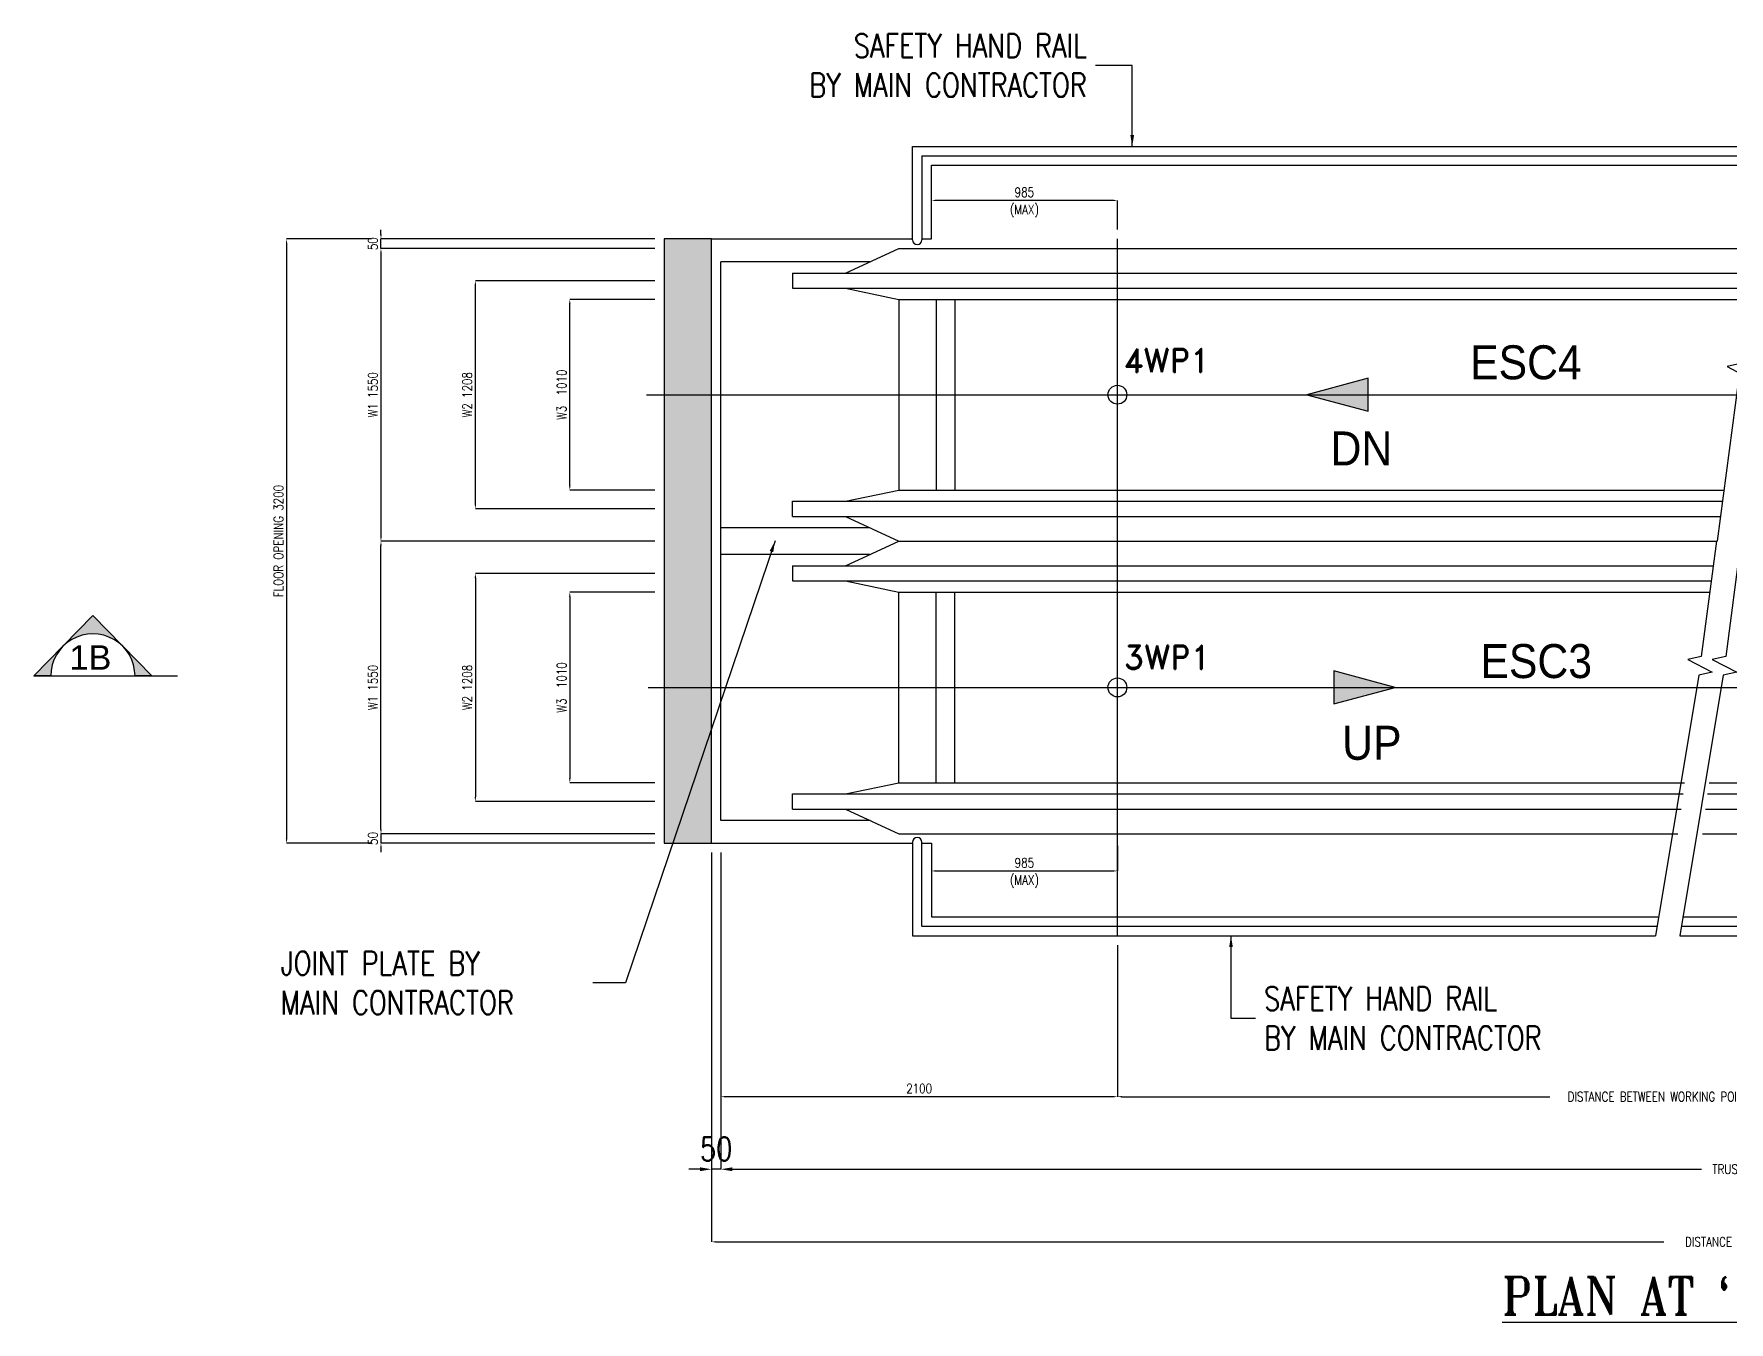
# Model space of a CAD drawing. Header units: millimetres. Extents: x -106996 to 276536, y -21995 to 37993.
# Drawn here: x 195981 to 204959, y -7744 to -922 of the extents above; entities that cross this region are included whole.
import ezdxf
from ezdxf.enums import TextEntityAlignment as Align

# ---------------------------------------------------------------- set-up
doc = ezdxf.new("R2010")
doc.units = ezdxf.units.MM
doc.header["$LTSCALE"] = 100
doc.linetypes.add('CENTER', pattern=[50.8, 31.75, -6.35, 6.35, -6.35])
doc.layers.get('0').update_dxf_attribs({"color": 3})
for name, color, linetype in [('DIM', 2, 'Continuous'), ('Esc', 4, 'Continuous'), ('TEXT', 7, 'Continuous')]:
    doc.layers.add(name, color=color, linetype=linetype)
doc.styles.add('ARIAL', font='arial.ttf')
doc.styles.add('F1', font='romant.shx', dxfattribs={"width": 0.85})
doc.styles.add('F2', font='romand.shx')
doc.styles.add('F3', font='romans.shx', dxfattribs={"width": 0.8})
doc.dimstyles.new('NOR', dxfattribs={"dimscale": 20, "dimtxt": 2.5, "dimasz": 1.2, "dimexe": 0, "dimexo": 2.5, "dimgap": 0.9, "dimtad": 1, "dimzin": 12, "dimdsep": 46, "dimtxsty": 'F3', "dimsah": 1, "dimcen": 0.09, "dimclrd": 2, "dimclre": 2, "dimclrt": 7, "dimadec": 0, "dimazin": 0, "dimtfac": 1, "dimtix": 1, "dimtmove": 2, "dimatfit": 3, "dimfxl": 0, "dimtolj": 1, "dimtzin": 12, "dimarcsym": 0})

# ---------------------------------------------------------------- blocks, each defined once
blk = doc.blocks.new('*D289')
at = {"color": 2, "lineweight": -2, "transparency": 16777216}
for p, q in [((199269.4, -3877.8), (198819, -3877.8)), ((198819, -3901.8), (198819, -4863.8)), ((199269.4, -4887.8), (198819, -4887.8))]:
    blk.add_line(p, q, dxfattribs=at)
at = {"color": 2, "transparency": 16777216}
for points in [[(198815, -3901.8), (198823, -3901.8), (198819, -3877.8)], [(198815, -4863.8), (198823, -4863.8), (198819, -4887.8)]]:
    blk.add_solid(points, dxfattribs=at)
at = {"layer": 'DEFPOINTS', "color": 0, "transparency": 16777216}
for p in [(199319.4, -3877.8, 0), (198819, -4887.8), (199319.4, -4887.8, 0)]:
    blk.add_point(p, dxfattribs=at)
at = {"color": 7, "transparency": 16777216, "insert": (198776, -4382.8), "char_height": 50, "attachment_point": 5, "rotation": 90, "style": 'F3'}
blk.add_mtext('\\A1;W3  1010', dxfattribs=at)
blk = doc.blocks.new('*D290')
at = {"color": 2, "lineweight": -2, "transparency": 16777216}
for p, q in [((199269.4, -3778.8), (198319, -3778.8)), ((198319, -3802.8), (198319, -4962.8)), ((199269.4, -4986.8), (198319, -4986.8))]:
    blk.add_line(p, q, dxfattribs=at)
at = {"color": 2, "transparency": 16777216}
for points in [[(198315, -3802.8), (198323, -3802.8), (198319, -3778.8)], [(198315, -4962.8), (198323, -4962.8), (198319, -4986.8)]]:
    blk.add_solid(points, dxfattribs=at)
at = {"layer": 'DEFPOINTS', "color": 0, "transparency": 16777216}
for p in [(199319.4, -3778.8, 0), (198319, -4986.8), (199319.4, -4986.8, 0)]:
    blk.add_point(p, dxfattribs=at)
at = {"color": 7, "transparency": 16777216, "insert": (198276, -4382.8), "char_height": 50, "attachment_point": 5, "rotation": 90, "style": 'F3'}
blk.add_mtext('\\A1;W2 1208', dxfattribs=at)
blk = doc.blocks.new('*D291')
at = {"color": 2, "lineweight": -2, "transparency": 16777216}
for p, q in [((197819, -1983.8), (197819, -1959.8)), ((199269.4, -2007.8), (197819, -2007.8)), ((197819, -2057.8), (197819, -2007.8)), ((199269.4, -2057.8), (197819, -2057.8)), ((197819, -2081.8), (197819, -2105.8))]:
    blk.add_line(p, q, dxfattribs=at)
at = {"color": 2, "transparency": 16777216}
for points in [[(197815, -1983.8), (197823, -1983.8), (197819, -2007.8)], [(197815, -2081.8), (197823, -2081.8), (197819, -2057.8)]]:
    blk.add_solid(points, dxfattribs=at)
at = {"layer": 'DEFPOINTS', "color": 0, "transparency": 16777216}
for p in [(197819, -2007.8), (199319.4, -2007.8, 0), (199319.4, -2057.8, 0)]:
    blk.add_point(p, dxfattribs=at)
at = {"color": 7, "transparency": 16777216, "insert": (197776, -2032.8), "char_height": 50, "attachment_point": 5, "rotation": 90, "style": 'F3'}
blk.add_mtext('\\A1;50', dxfattribs=at)
blk = doc.blocks.new('*D292')
at = {"color": 2, "lineweight": -2, "transparency": 16777216}
for p, q in [((199269.4, -2327.8), (198819, -2327.8)), ((198819, -3313.8), (198819, -2351.8)), ((199269.4, -3337.8), (198819, -3337.8))]:
    blk.add_line(p, q, dxfattribs=at)
at = {"color": 2, "transparency": 16777216}
for points in [[(198815, -2351.8), (198823, -2351.8), (198819, -2327.8)], [(198815, -3313.8), (198823, -3313.8), (198819, -3337.8)]]:
    blk.add_solid(points, dxfattribs=at)
at = {"layer": 'DEFPOINTS', "color": 0, "transparency": 16777216}
for p in [(198819, -2327.8), (199319.4, -2327.8, 0), (199319.4, -3337.8, 0)]:
    blk.add_point(p, dxfattribs=at)
at = {"color": 7, "transparency": 16777216, "insert": (198776, -2832.8), "char_height": 50, "attachment_point": 5, "rotation": 90, "style": 'F3'}
blk.add_mtext('\\A1;W3  1010', dxfattribs=at)
blk = doc.blocks.new('*D293')
at = {"color": 2, "lineweight": -2, "transparency": 16777216}
for p, q in [((199269.4, -2228.8), (198319, -2228.8)), ((198319, -3412.8), (198319, -2252.8)), ((199269.4, -3436.8), (198319, -3436.8))]:
    blk.add_line(p, q, dxfattribs=at)
at = {"color": 2, "transparency": 16777216}
for points in [[(198315, -2252.8), (198323, -2252.8), (198319, -2228.8)], [(198315, -3412.8), (198323, -3412.8), (198319, -3436.8)]]:
    blk.add_solid(points, dxfattribs=at)
at = {"layer": 'DEFPOINTS', "color": 0, "transparency": 16777216}
for p in [(198319, -2228.8), (199319.4, -2228.8, 0), (199319.4, -3436.8, 0)]:
    blk.add_point(p, dxfattribs=at)
at = {"color": 7, "transparency": 16777216, "insert": (198276, -2832.8), "char_height": 50, "attachment_point": 5, "rotation": 90, "style": 'F3'}
blk.add_mtext('\\A1;W2 1208', dxfattribs=at)
blk = doc.blocks.new('*D294')
at = {"color": 2, "lineweight": -2, "transparency": 16777216}
for p, q in [((197769, -2007.8), (197319, -2007.8)), ((197319, -2031.8), (197319, -5183.8)), ((197769, -5207.8), (197319, -5207.8))]:
    blk.add_line(p, q, dxfattribs=at)
at = {"color": 2, "transparency": 16777216}
for points in [[(197315, -2031.8), (197323, -2031.8), (197319, -2007.8)], [(197315, -5183.8), (197323, -5183.8), (197319, -5207.8)]]:
    blk.add_solid(points, dxfattribs=at)
at = {"layer": 'DEFPOINTS', "color": 0, "transparency": 16777216}
for p in [(197819, -2007.8), (197319, -5207.8), (197819, -5207.8)]:
    blk.add_point(p, dxfattribs=at)
at = {"color": 7, "transparency": 16777216, "insert": (197276, -3607.8), "char_height": 50, "attachment_point": 5, "rotation": 90, "style": 'F3'}
blk.add_mtext('\\A1;FLOOR OPENING 3200', dxfattribs=at)
blk = doc.blocks.new('*D295')
at = {"color": 2, "lineweight": -2, "transparency": 16777216}
for p, q in [((199269.4, -3607.8), (197819, -3607.8)), ((197819, -5133.8), (197819, -3631.8)), ((199269.4, -5157.8), (197819, -5157.8))]:
    blk.add_line(p, q, dxfattribs=at)
at = {"color": 2, "transparency": 16777216}
for points in [[(197815, -3631.8), (197823, -3631.8), (197819, -3607.8)], [(197815, -5133.8), (197823, -5133.8), (197819, -5157.8)]]:
    blk.add_solid(points, dxfattribs=at)
at = {"layer": 'DEFPOINTS', "color": 0, "transparency": 16777216}
for p in [(197819, -3607.8), (199319.4, -3607.8, 0), (199319.4, -5157.8, 0)]:
    blk.add_point(p, dxfattribs=at)
at = {"color": 7, "transparency": 16777216, "insert": (197776, -4382.8), "char_height": 50, "attachment_point": 5, "rotation": 90, "style": 'F3'}
blk.add_mtext('\\A1;W1 1550', dxfattribs=at)
blk = doc.blocks.new('*D296')
at = {"color": 2, "lineweight": -2, "transparency": 16777216}
for p, q in [((199269.4, -2057.8), (197819, -2057.8)), ((197819, -2081.8), (197819, -3583.8)), ((199269.4, -3607.8), (197819, -3607.8))]:
    blk.add_line(p, q, dxfattribs=at)
at = {"color": 2, "transparency": 16777216}
for points in [[(197815, -2081.8), (197823, -2081.8), (197819, -2057.8)], [(197815, -3583.8), (197823, -3583.8), (197819, -3607.8)]]:
    blk.add_solid(points, dxfattribs=at)
at = {"layer": 'DEFPOINTS', "color": 0, "transparency": 16777216}
for p in [(199319.4, -2057.8, 0), (197819, -3607.8), (199319.4, -3607.8, 0)]:
    blk.add_point(p, dxfattribs=at)
at = {"color": 7, "transparency": 16777216, "insert": (197776, -2832.8), "char_height": 50, "attachment_point": 5, "rotation": 90, "style": 'F3'}
blk.add_mtext('\\A1;W1 1550', dxfattribs=at)
blk = doc.blocks.new('*D369')
at = {"color": 2, "lineweight": -2, "transparency": 16777216}
for p, q in [((197819, -5133.8), (197819, -5109.8)), ((199269.4, -5157.8), (197819, -5157.8)), ((197819, -5157.8), (197819, -5207.8)), ((199269.4, -5207.8), (197819, -5207.8)), ((197819, -5231.8), (197819, -5255.8))]:
    blk.add_line(p, q, dxfattribs=at)
at = {"color": 2, "transparency": 16777216}
for points in [[(197815, -5133.8), (197823, -5133.8), (197819, -5157.8)], [(197815, -5231.8), (197823, -5231.8), (197819, -5207.8)]]:
    blk.add_solid(points, dxfattribs=at)
at = {"layer": 'DEFPOINTS', "color": 0, "transparency": 16777216}
for p in [(199319.4, -5157.8, 0), (197819, -5207.8), (199319.4, -5207.8, 0)]:
    blk.add_point(p, dxfattribs=at)
at = {"color": 7, "transparency": 16777216, "insert": (197776, -5182.8), "char_height": 50, "attachment_point": 5, "rotation": 90, "style": 'F3'}
blk.add_mtext('\\A1;50', dxfattribs=at)
blk = doc.blocks.new('*D371')
at = {"layer": 'DEFPOINTS', "color": 0, "transparency": 16777216}
for p in [(201719, -5697.8, 0), (207681, -5697.8, 0), (201719, -6550)]:
    blk.add_point(p, dxfattribs=at)
at = {"layer": 'DIM', "color": 2, "lineweight": -2, "transparency": 16777216}
for p, q in [((201719, -5747.8), (201719, -6550)), ((207681, -5747.8), (207681, -6550)), ((201743, -6550), (204008.6, -6550)), ((207657, -6550), (205358.9, -6550))]:
    blk.add_line(p, q, dxfattribs=at)
at = {"layer": 'DIM', "color": 2, "transparency": 16777216}
for points in [[(201743, -6546), (201743, -6554), (201719, -6550)], [(207657, -6546), (207657, -6554), (207681, -6550)]]:
    blk.add_solid(points, dxfattribs=at)
at = {"layer": 'DIM', "color": 7, "transparency": 16777216, "insert": (204683.7, -6550), "char_height": 50, "attachment_point": 5, "style": 'F3'}
blk.add_mtext('\\A1;DISTANCE BETWEEN WORKING POINTS 5712', dxfattribs=at)
blk = doc.blocks.new('*D372')
at = {"layer": 'DEFPOINTS', "color": 0, "transparency": 16777216}
for p in [(199619, -6557.8, 0), (210281, -6557.8, 0), (199619, -6934.3)]:
    blk.add_point(p, dxfattribs=at)
at = {"layer": 'DIM', "color": 2, "lineweight": -2, "transparency": 16777216}
for p, q in [((199619, -6607.8), (199619, -6934.3)), ((210281, -6607.8), (210281, -6934.3)), ((199643, -6934.3), (204813, -6934.3)), ((210257, -6934.3), (205523.3, -6934.3))]:
    blk.add_line(p, q, dxfattribs=at)
at = {"layer": 'DIM', "color": 2, "transparency": 16777216}
for points in [[(199643, -6930.3), (199643, -6938.3), (199619, -6934.3)], [(210257, -6930.3), (210257, -6938.3), (210281, -6934.3)]]:
    blk.add_solid(points, dxfattribs=at)
at = {"layer": 'DIM', "color": 7, "transparency": 16777216, "insert": (205168.2, -6934.3), "char_height": 50, "attachment_point": 5, "style": 'F3'}
blk.add_mtext('\\A1;TRUSS LENGTH 10662', dxfattribs=at)
blk = doc.blocks.new('*D373')
at = {"layer": 'DEFPOINTS', "color": 0, "transparency": 16777216}
for p in [(199619, -5207.8, 0), (201719, -5697.8, 0), (199619, -6550)]:
    blk.add_point(p, dxfattribs=at)
at = {"layer": 'DIM', "color": 2, "lineweight": -2, "transparency": 16777216}
for p, q in [((199619, -5257.8), (199619, -6550)), ((201719, -5747.8), (201719, -6550)), ((201695, -6550), (199643, -6550))]:
    blk.add_line(p, q, dxfattribs=at)
at = {"layer": 'DIM', "color": 2, "transparency": 16777216}
for points in [[(199643, -6546), (199643, -6554), (199619, -6550)], [(201695, -6546), (201695, -6554), (201719, -6550)]]:
    blk.add_solid(points, dxfattribs=at)
at = {"layer": 'DIM', "color": 7, "transparency": 16777216, "insert": (200669, -6507), "char_height": 50, "attachment_point": 5, "style": 'F3'}
blk.add_mtext('\\A1;2100', dxfattribs=at)
blk = doc.blocks.new('*D374')
at = {"layer": 'DEFPOINTS', "color": 0, "transparency": 16777216}
for p in [(199569, -5207.8, 0), (210331, -5207.8, 0), (199569, -7318.7)]:
    blk.add_point(p, dxfattribs=at)
at = {"layer": 'DIM', "color": 2, "lineweight": -2, "transparency": 16777216}
for p, q in [((199569, -5257.8), (199569, -7318.7)), ((210331, -5257.8), (210331, -7318.7)), ((199593, -7318.7), (204613.3, -7318.7)), ((210307, -7318.7), (206224.6, -7318.7))]:
    blk.add_line(p, q, dxfattribs=at)
at = {"layer": 'DIM', "color": 2, "transparency": 16777216}
for points in [[(199593, -7314.7), (199593, -7322.7), (199569, -7318.7)], [(210307, -7314.7), (210307, -7322.7), (210331, -7318.7)]]:
    blk.add_solid(points, dxfattribs=at)
at = {"layer": 'DIM', "color": 7, "transparency": 16777216, "insert": (205418.9, -7318.7), "char_height": 50, "attachment_point": 5, "style": 'F3'}
blk.add_mtext('\\A1;DISTANCE BETWEEN TRUSS SUPPORT BEAMS 10762', dxfattribs=at)
blk = doc.blocks.new('*D376')
at = {"layer": 'DEFPOINTS', "color": 0, "transparency": 16777216}
for p in [(199569, -5207.8, 0), (199619, -5207.8, 0), (199569, -6934.3)]:
    blk.add_point(p, dxfattribs=at)
at = {"layer": 'DIM', "color": 2, "lineweight": -2, "transparency": 16777216}
for p, q in [((199569, -5332.8), (199569, -6934.3)), ((199619, -5332.8), (199619, -6934.3)), ((199509, -6934.3), (199449, -6934.3)), ((199619, -6934.3), (199569, -6934.3)), ((199679, -6934.3), (199739, -6934.3))]:
    blk.add_line(p, q, dxfattribs=at)
at = {"layer": 'DIM', "color": 2, "transparency": 16777216}
for points in [[(199509, -6924.3), (199509, -6944.3), (199569, -6934.3)], [(199679, -6924.3), (199679, -6944.3), (199619, -6934.3)]]:
    blk.add_solid(points, dxfattribs=at)
at = {"layer": 'DIM', "color": 7, "transparency": 16777216, "insert": (199594, -6826.8), "char_height": 125, "attachment_point": 5, "style": 'F3'}
blk.add_mtext('\\A1;50', dxfattribs=at)
blk = doc.blocks.new('*D409')
at = {"color": 2, "lineweight": -2, "transparency": 16777216}
for p, q in [((200734, -1957.8), (200734, -1803.8)), ((201695, -1803.8), (200758, -1803.8)), ((201719, -1957.8), (201719, -1803.8))]:
    blk.add_line(p, q, dxfattribs=at)
at = {"color": 2, "transparency": 16777216}
for points in [[(200758, -1799.8), (200758, -1807.8), (200734, -1803.8)], [(201695, -1799.8), (201695, -1807.8), (201719, -1803.8)]]:
    blk.add_solid(points, dxfattribs=at)
at = {"layer": 'DEFPOINTS', "color": 0, "transparency": 16777216}
for p in [(200734, -1803.8), (200734, -2007.8, 0), (201719, -2007.8, 0)]:
    blk.add_point(p, dxfattribs=at)
at = {"color": 7, "transparency": 16777216, "char_height": 50, "attachment_point": 5, "style": 'F3'}
for s, insert in [('\\A1;985', (201226.5, -1760.8)), ('\\A1;(MAX)', (201226.5, -1859.9))]:
    blk.add_mtext(s, dxfattribs=dict(at, insert=insert))
blk = doc.blocks.new('*D377')
at = {"color": 2, "lineweight": -2, "transparency": 16777216}
for p, q in [((200734, -5221.6), (200734, -5354.5)), ((201719, -5221.6), (201719, -5354.5)), ((200758, -5354.5), (201695, -5354.5))]:
    blk.add_line(p, q, dxfattribs=at)
at = {"color": 2, "transparency": 16777216}
for points in [[(200758, -5350.5), (200758, -5358.5), (200734, -5354.5)], [(201695, -5350.5), (201695, -5358.5), (201719, -5354.5)]]:
    blk.add_solid(points, dxfattribs=at)
at = {"layer": 'DEFPOINTS', "color": 0, "transparency": 16777216}
for p in [(200734, -5171.6), (201719, -5171.6, 0), (201719, -5354.5)]:
    blk.add_point(p, dxfattribs=at)
at = {"color": 7, "transparency": 16777216, "char_height": 50, "attachment_point": 5, "style": 'F3'}
for s, insert in [('\\A1;985', (201226.5, -5311.5)), ('\\A1;(MAX)', (201226.5, -5410.6))]:
    blk.add_mtext(s, dxfattribs=dict(at, insert=insert))

msp = doc.modelspace()

# ---------------------------------------------------------------- hatches: boundary and pattern name
h = msp.add_hatch(color=252)
h.dxf.hatch_style = 1
h.paths.add_polyline_path([(199319.0167858, -5207.8448146), (199569.0167858, -5207.8448146), (199569.0167858, -2007.8448146), (199319.3909423, -2007.8448146)])
for points in [[(203046.6973108, -2745.4132537), (202721.4682978, -2832.7682311), (203046.6992175, -2920.1161092)], [(202865.5276047, -4470.1196586), (203190.7566177, -4382.7646812), (202865.525698, -4295.4168032)]]:
    msp.add_hatch(color=252).paths.add_polyline_path(points)
at = {"ltscale": 250}
h = msp.add_hatch(color=252, dxfattribs=at)
edge = h.paths.add_edge_path()
edge.add_line((196069.8250507, -4322.2437081), (195980.9550794, -4322.2407377))
edge.add_line((195980.9550794, -4322.2407377), (196133.3960441, -4166.1986697))
edge.add_arc((196293.1260282, -4322.2424416), 223.3009775, 135.6688168664, 180.0003249775)
edge = h.paths.add_edge_path()
edge.add_arc((196293.1260277, -4322.2424413), 223.3009769, 44.3305578118, 135.6688168381)
edge.add_line((196133.3960441, -4166.1986697), (196293.1277716, -4002.6936098))
edge.add_line((196293.1277716, -4002.6936098), (196452.8577145, -4166.2004131))
edge = h.paths.add_edge_path()
edge.add_line((196605.2969755, -4322.2616061), (196516.4270042, -4322.2586356))
edge.add_arc((196293.1260272, -4322.2424416), 223.3009775, -0.0041551562, 44.3305577834)
edge.add_line((196452.8577145, -4166.2004131), (196605.2969755, -4322.2616061))

# ---------------------------------------------------------------- linework, layer by layer
at = {"color": 4, "linetype": 'Continuous'}
for p, q in [((200634.0166479, -1517.8448146, 0.0087297), (205219.15684, -1517.8448146, 0.0069403)), ((200684.0166479, -1567.8448146, 0.0087423), (205212.5538513, -1567.8448146, 0.0069461)), ((200684.0166479, -5647.8448146, 0.0087423), (204574.9480856, -5647.8448146, 0.0072018)), ((204704.6307422, -5647.8448146, 0.0071498), (208965.9896778, -5647.8448146, 0.0055503)), ((200634.0166479, -5697.8448146, 0.0087297), (204568.3450969, -5697.8448146, 0.0071971)), ((204698.0277535, -5697.8448146, 0.0071459), (209015.9896778, -5697.8448146, 0.0055498))]:
    msp.add_line(p, q, dxfattribs=at)
at = {"color": 6, "ltscale": 50}
for p, q in [((200734.0166479, -1617.8448146, 0.0087401), (205205.9508625, -1617.8448146, 0.0069458)), ((200734.0166479, -2007.8448146, 0.0051932), (200734.0166479, -1617.8448146, 0.0098888)), ((199569.0167858, -2007.8448146, 0.0051852), (200634.0166479, -2007.8448146, 0.0051917)), ((200684.0166479, -2007.8448146, 0.0051919), (200734.0166479, -2007.8448146, 0.0051922)), ((199569.0167858, -5207.8448146, 0.0051852), (200634.0166479, -5207.8448146, 0.0051917)), ((200684.0166479, -5207.8448146, 0.0051919), (200734.0166479, -5207.8448146, 0.0051922)), ((200734.0166479, -5207.8448146, 0.0051932), (200734.0166479, -5597.8448146, 0.0098888)), ((200734.0166479, -5597.8448146, 0.0087401), (204581.5510744, -5597.8448146, 0.0071992)), ((204711.233731, -5597.8448146, 0.0071466), (208915.9896778, -5597.8448146, 0.0055512))]:
    msp.add_line(p, q, dxfattribs=at)
at = {"color": 1, "linetype": 'CENTER', "ltscale": 222}
for p, q in [((201719.0167959, -5697.8448146, 0.0078775), (201719.0167389, -2007.8448146, 0.014852)), ((199224.4424014, -2832.8448146, 0.0065136), (210712.6322439, -2832.8448146, 0.0058414)), ((199233.9919035, -4382.8448146, 0.0071244), (210746.5177342, -4382.8448146, 0.0052162))]:
    msp.add_line(p, q, dxfattribs=at)
at = {"color": 1, "linetype": 'Continuous'}
for points, elevation in [([(205219.15684, -1517.8448146), (205019.6897445, -2668.2751881), (204948.3209529, -2684.0672965), (205077.9662287, -2751.6223326), (205006.5974371, -2767.4144411), (204895.6103909, -3607.8448146)], 0.001778), ([(204891.891546, -3607.8448146), (204811.2782481, -4218.2751881), (204739.9094565, -4234.0672965), (204869.5547323, -4301.6223326), (204798.1859406, -4317.4144411), (204568.3450969, -5697.8448146)], 0.0031016), ([(205021.5742025, -3607.8448146), (204940.9609047, -4218.2751881), (204869.5921131, -4234.0672965), (204999.2373888, -4301.6223326), (204927.8685972, -4317.4144411), (204698.0277535, -5697.8448146)], 0.0031016)]:
    msp.add_lwpolyline(points, dxfattribs=dict(at, elevation=elevation))
at = {"color": 4, "ltscale": 250}
for points, elevation in [([(203046.6973108, -2745.4132537), (202721.4682978, -2832.7682311), (203046.6992175, -2920.1161092)], 0.006032), ([(202865.5276047, -4470.1196586), (203190.7566177, -4382.7646812), (202865.525698, -4295.4168032)], 0.0010395)]:
    msp.add_lwpolyline(points, close=True, dxfattribs=dict(at, elevation=elevation))
at = {"color": 4, "ltscale": 250, "elevation": -0.0053592}
msp.add_lwpolyline([(196069.8250507, -4322.2437081), (195980.9550794, -4322.2407377), (196293.1277716, -4002.6936098), (196605.2969755, -4322.2616061), (196516.4270042, -4322.2586356, 1.0000390982)], format="xyb", close=True, dxfattribs=at)
at = {"color": 4, "ltscale": 250, "elevation": -0.007776}
for points in [[(195980.9550791, -4322.2881411), (196741.4315037, -4322.2685895)], [(195980.9550794, -4322.2407377), (196741.4315037, -4322.2685895)]]:
    msp.add_lwpolyline(points, dxfattribs=at)
at = {"linetype": 'Continuous'}
msp.add_circle((201719.0317334, -2832.8424982, 0.0094937), 50, dxfattribs=at)
msp.add_circle((201719.0317334, -4382.7369817, 0.0094937), 50)
at = {"layer": 'Esc', "color": 4, "ltscale": 222}
for p, q in [((200634.0166479, -2012.6849928, 0.0051932), (200634.0166479, -1517.8448146, 0.0098866)), ((200684.0166479, -1567.8448146, 0.0098888), (200684.0166479, -2012.6849928, 0.0051932)), ((200279.0167858, -2189.0283595, 0.0061488), (200561.9889419, -2057.8448146, 0.0061488)), ((200561.9889419, -2057.8448146, 0.0061488), (205100.3030424, -2057.8448146, 0.0025292)), ((200408.8369357, -2128.8448146, 0.0061488), (199619.0167858, -2128.8448146, 0.0071257)), ((199619.0167858, -5086.8448146, 0.0071257), (199619.0167858, -2128.8448146, 0.0071257)), ((199999.0440841, -2188.8448146, 0.0061488), (199999.0450724, -2268.8448146, 0.0061488)), ((199999.0440841, -2188.8448146, 0.0061488), (205083.0032119, -2188.8448146, 0.0024838)), ((199999.0450724, -2268.8448146, 0.0061488), (205072.4384298, -2268.8448146, 0.0024914)), ((200279.0167858, -2268.8448146, 0.0061477), (200561.7053887, -2327.8448146, 0.0061488)), ((200561.7053887, -2327.8448146, 0.0061461), (205064.6469031, -2327.8448146, 0.0025572)), ((199999.0157955, -3476.8448146, 0.0061488), (199999.016784, -3396.8283823, 0.0061488)), ((199999.0167838, -3396.8448146, 0.0061488), (204923.4750035, -3396.8448146, 0.0025988)), ((200279.0140372, -3396.8448146, 0.0061478), (200561.5352931, -3337.8448146, 0.0061488)), ((200561.5352931, -3337.8448146, 0.0061488), (204931.2665302, -3337.8448146, 0.0026639)), ((199999.0157955, -3476.8448146, 0.0061488), (204912.9102215, -3476.8448146, 0.0026064)), ((200279.0167858, -3476.8387228, 0.0061488), (200561.629575, -3607.8448146, 0.0061488)), ((200408.4541568, -3536.8448146, 0.0061488), (199619.0167858, -3536.8448146, 0.0071257)), ((200408.5009826, -3678.8448146, 0.0061488), (199619.0167858, -3678.8448146, 0.0071257)), ((200279.0167858, -3738.8726144, 0.0061488), (200561.6295768, -3607.8448146, 0.0061488)), ((200561.6295768, -3607.8448146, 0.0061488), (204895.6103909, -3607.8448146, 0.0026924)), ((199999.0157952, -3738.8448146, 0.0061488), (199999.016784, -3818.8829548, 0.0061488)), ((199999.0157952, -3738.8448146, 0.0061488), (204874.5917154, -3738.8448146, 0.002634)), ((199999.0167835, -3818.8448146, 0.0061488), (204864.0269334, -3818.8448146, 0.0026388)), ((200279.0140372, -3818.8448146, 0.0061478), (200561.5202804, -3877.8448146, 0.0061488)), ((200561.5202804, -3877.8448146, 0.0061461), (204856.2354067, -3877.8448146, 0.0027232)), ((200279.0167858, -4946.8448146, 0.0061477), (200561.5141062, -4887.8424982, 0.0061488)), ((200561.5079083, -4887.8448146, 0.0061488), (204722.8550338, -4887.8448146, 0.0028301)), ((204852.5376904, -4887.8448146, 0.0027267), (205854.9895915, -4887.8448146, 0.0019272)), ((199999.0157924, -5026.8448146, 0.0061488), (199999.0167858, -4946.8448146, 0.0061488)), ((199999.0157924, -5026.8448146, 0.0061488), (204704.498725, -5026.8448146, 0.0027566)), ((199999.0167858, -4946.8448146, 0.0061488), (204715.0635071, -4946.8448146, 0.002749)), ((200279.0167858, -5026.5874654, 0.0061488), (200562.1481429, -5157.8448146, 0.0061488)), ((204834.1813816, -5026.8448146, 0.0026631), (209590.9443066, -5026.8448146, -0.0006053)), ((204844.7461636, -4946.8448146, 0.0026555), (209590.9433183, -4946.8448146, -0.0006053)), ((200408.9961366, -5086.8448146, 0.0061488), (199619.0167858, -5086.8448146, 0.0071257)), ((200562.1481429, -5157.8448146, 0.0061488), (204687.1988945, -5157.8448146, 0.0028587)), ((200634.0166479, -5203.0046363, 0.0051932), (200634.0166479, -5697.8448146, 0.0098866)), ((200684.0166479, -5647.8448146, 0.0098888), (200684.0166479, -5203.0046363, 0.0051932)), ((204816.8815511, -5157.8448146, 0.0027552), (209090.9771115, -5157.8448146, -0.0004759))]:
    msp.add_line(p, q, dxfattribs=at)
msp.add_lwpolyline([(199319.0167858, -5207.8448146), (199569.0167858, -5207.8448146), (199569.0167858, -2007.8448146), (199319.0167858, -2007.8448146)], close=True, dxfattribs=at)
at = {"layer": 'Esc', "color": 4, "ltscale": 222, "elevation": 0.0078775}
for points in [[(200561.5141062, -2327.8448146), (200561.5141062, -3337.8448146)], [(200759.0167959, -2327.8448146), (200759.0167959, -3337.8448146)], [(200859.0167959, -2327.8448146), (200859.0167959, -3337.8448146)], [(200561.5141062, -4887.8448146), (200561.5141062, -3877.8448146)], [(200759.0167959, -4887.8448146), (200759.0167959, -3877.8448146)], [(200859.0167959, -4887.8448146), (200859.0167959, -3877.8448146)]]:
    msp.add_lwpolyline(points, dxfattribs=at)
at = {"layer": 'Esc', "color": 4, "ltscale": 222}
for centre, start, end in [((200659.0166479, -2012.6849928, 0.0051932), 180, 0), ((200659.0166479, -5203.0046363, 0.0051932), 0, 180)]:
    msp.add_arc(centre, 25, start, end, dxfattribs=at)

# ---------------------------------------------------------------- texts
at = {"ltscale": 11, "style": 'F2'}
for s, p in [('4WP1', (201750.5180288, -2714.0197611, 0.0107971)), ('3WP1', (201753.2574373, -4285.3826059, 0.0102127))]:
    msp.add_text(s, height=125, rotation=359.9996873248, dxfattribs=at).set_placement(p)
at = {"color": 4, "ltscale": 60, "style": 'ARIAL', "width": 0.9}
for s, p in [('ESC4', (203586.9966225, -2751.1205518, 0.0010927)), ('DN', (202848.0518013, -3207.2815887, 0.006032)), ('ESC3', (203641.547802, -4333.2294754, 0.0008591)), ('UP', (202909.5250536, -4765.9247301, 0.0064825))]:
    msp.add_text(s, height=180, rotation=359.9996873248, dxfattribs=at).set_placement(p)
at = {"color": 4, "ltscale": 250, "style": 'ARIAL'}
msp.add_text('1B', height=130, rotation=359.9996873248, dxfattribs=at).set_placement((196280.2255715, -4224.1938531, -0.007776), align=Align.MIDDLE_CENTER)
at = {"ltscale": 250, "char_height": 125, "width": 2130.369102911, "rotation": 359.9996873249, "style": 'F3'}
for s, insert, attachment_point in [('SAFETY HAND RAIL \\PBY MAIN CONTRACTOR', (201557.3183943, -1088.7811002, 0.0093742), 6), ('{\\Fsimplex|c0;JOINT PLATE BY \\PMAIN CONTRACTOR}', (197288.2089743, -5947.8187485, 0.0026238), 4), ('SAFETY HAND RAIL \\PBY MAIN CONTRACTOR', (202495.9824122, -6134.4654552, 0.0079798), 4)]:
    msp.add_mtext(s, dxfattribs=dict(at, insert=insert, attachment_point=attachment_point))
at = {"layer": 'TEXT', "color": 4, "insert": (204801.7262562, -7603.6287593, 0.0056223), "char_height": 200, "width": 4248.119435271, "attachment_point": 5, "rotation": 359.9996873249, "style": 'F1'}
msp.add_mtext("{\\LPLAN AT `1D-1D'}", dxfattribs=at)

# ---------------------------------------------------------------- dimensions: what is measured, and where the dimension line sits
for base, p1, p2, picture, middle in [((200734.0166479, -1803.7861284, 0.0088439), (201719.0167389, -2007.8448146, 0.014852), (200734.0166479, -2007.8448146, 0.0051932), '*D409', (201226.5166934, -1803.7861284, 0.0088439)), ((201719.0167829, -5354.4568879, 0.0088439), (200734.0166479, -5171.5939416, 0.0088439), (201719.0167829, -5171.5930553, 0.0094702), '*D377', (201226.5167154, -5354.4568879, 0.0088439))]:
    dim = msp.add_linear_dim(base=base, p1=p1, p2=p2, text='<>\\X(MAX)', dimstyle='NOR')
    dim.commit()
    dim.dimension.update_dxf_attribs({"geometry": picture, "text_midpoint": middle})
for base, p1, p2, angle, picture, middle in [((197819.0167858, -2007.8448146, 0.0046276), (199319.3909423, -2057.8448146, 0.0044252), (199319.3909423, -2007.8448146, 0.0044252), 89.9999999983, '*D291', (197776.0167858, -2032.8448146, 0.0046276)), ((197819.0167858, -5207.8448146, 0.0046276), (199319.3909423, -5157.8448146, 0.0044252), (199319.3909423, -5207.8448146, 0.0044252), 269.9999999983, '*D369', (197776.0167858, -5182.8448146, 0.0046276))]:
    dim = msp.add_linear_dim(base=base, p1=p1, p2=p2, angle=angle, dimstyle='NOR')
    dim.commit()
    dim.dimension.update_dxf_attribs({"geometry": picture, "text_midpoint": middle})
for base, p1, p2, angle, text, picture, middle in [((197319.0167858, -5207.8448146), (197819.0167858, -2007.8448146), (197819.0167858, -5207.8448146), 269.9999999983, 'FLOOR OPENING <>', '*D294', (197276.0167858, -3607.8448146)), ((197819.0167858, -3607.8448146, 0.0046276), (199319.3909423, -2057.8448146, 0.0044252), (199319.3909423, -3607.8448146, 0.0044252), 89.9999999983, 'W1 <>', '*D296', (197776.0167858, -2832.8448146, 0.0046276)), ((198319.0167858, -2228.8448146, 0.0046276), (199319.3909423, -3436.8448146, 0.0044252), (199319.3909423, -2228.8448146, 0.0044252), 89.9999999983, 'W2 <>', '*D293', (198276.0167858, -2832.8448146, 0.0046276)), ((198819.0167858, -2327.8448146, 0.0046276), (199319.3909423, -3337.8448146, 0.0044252), (199319.3909423, -2327.8448146, 0.0044252), 89.9999999983, 'W3  <>', '*D292', (198776.0167858, -2832.8448146, 0.0046276)), ((197819.0167858, -3607.8448146, 0.0046276), (199319.3909423, -5157.8448146, 0.0044252), (199319.3909423, -3607.8448146, 0.0044252), 269.9999999983, 'W1 <>', '*D295', (197776.0167858, -4382.8448146, 0.0046276)), ((198319.0167858, -4986.8448146, 0.0046276), (199319.3909423, -3778.8448146, 0.0044252), (199319.3909423, -4986.8448146, 0.0044252), 269.9999999983, 'W2 <>', '*D290', (198276.0167858, -4382.8448146, 0.0046276)), ((198819.0167858, -4887.8448146, 0.0046276), (199319.3909423, -3877.8448146, 0.0044252), (199319.3909423, -4887.8448146, 0.0044252), 269.9999999983, 'W3  <>', '*D289', (198776.0167858, -4382.8448146, 0.0046276))]:
    dim = msp.add_linear_dim(base=base, p1=p1, p2=p2, angle=angle, text=text, dimstyle='NOR')
    dim.commit()
    dim.dimension.update_dxf_attribs({"geometry": picture, "text_midpoint": middle})
at = {"layer": 'DIM'}
for base, p1, p2, override, picture, middle in [((199569.0167858, -6934.3210474, 0.0102503), (199619.0167858, -5207.8448146, 0.0051852), (199569.0167858, -5207.8448146, 0.0051852), {"dimscale": 50, "dimdec": 0}, '*D376', (199594.0167858, -6826.8210474, 0.0102503)), ((199619.0167858, -6549.9582553, 0.0102449), (201719.0167858, -5697.8448146, 0.0082484), (199619.0167858, -5207.8448146, 0.0051852), {"dimdec": 0}, '*D373', (200669.0167858, -6506.9582553, 0.0102449))]:
    dim = msp.add_linear_dim(base=base, p1=p1, p2=p2, angle=180, dimstyle='NOR', override=override, dxfattribs=at)
    dim.commit()
    dim.dimension.update_dxf_attribs({"geometry": picture, "text_midpoint": middle})
for base, p1, p2, text, picture, middle in [((199569.0167858, -7318.6838395, 0.0030894), (210330.9895399, -5207.8448146, 0.0051854), (199569.0167858, -5207.8448146, 0.0051852), 'DISTANCE BETWEEN TRUSS SUPPORT BEAMS <>', '*D374', (205418.9320662, -7318.6838395, 0.0030894)), ((201719.0167858, -6549.9582553, 0.0030527), (207680.9895318, -5697.8448146, 0.0062509), (201719.0167858, -5697.8448146, 0.0082484), 'DISTANCE BETWEEN WORKING POINTS 5712', '*D371', (204683.7405635, -6549.9582553, 0.0030527)), ((199619.0176044, -6934.3210474, 0.001807), (210280.9903585, -6557.8448146, 0.0070517), (199619.0176044, -6557.8448146, 0.0089679), 'TRUSS LENGTH <>', '*D372', (205168.1858513, -6934.3210474, 0.001807))]:
    dim = msp.add_linear_dim(base=base, p1=p1, p2=p2, angle=180, text=text, dimstyle='NOR', override={"dimdec": 0}, dxfattribs=at)
    dim.commit()
    dim.dimension.update_dxf_attribs({"geometry": picture, "text_midpoint": middle, "dimtype": 160})

# ---------------------------------------------------------------- leaders
at = {"color": 3, "ltscale": 250}
for points in [[(201797.6178548, -1517.8448146, 0.0093742), (201797.6178548, -1088.7811002, 0.0093742), (201602.3183943, -1088.7811002, 0.0093742)], [(199906.2588842, -3606.595724, 0.0008794), (199114.8523508, -5947.8275721, 0.0008794), (198941.0793599, -5947.8275721, 0.0008794)], [(202320.6829517, -5697.8443984, 0.0079798), (202320.6829517, -6134.4654552, 0.0079798), (202450.9824122, -6134.4654552, 0.0079798)]]:
    msp.add_leader(points, dimstyle='NOR', override={"dimasz": 3, "dimtad": 0}, dxfattribs=at)

doc.saveas('drawing.dxf')
